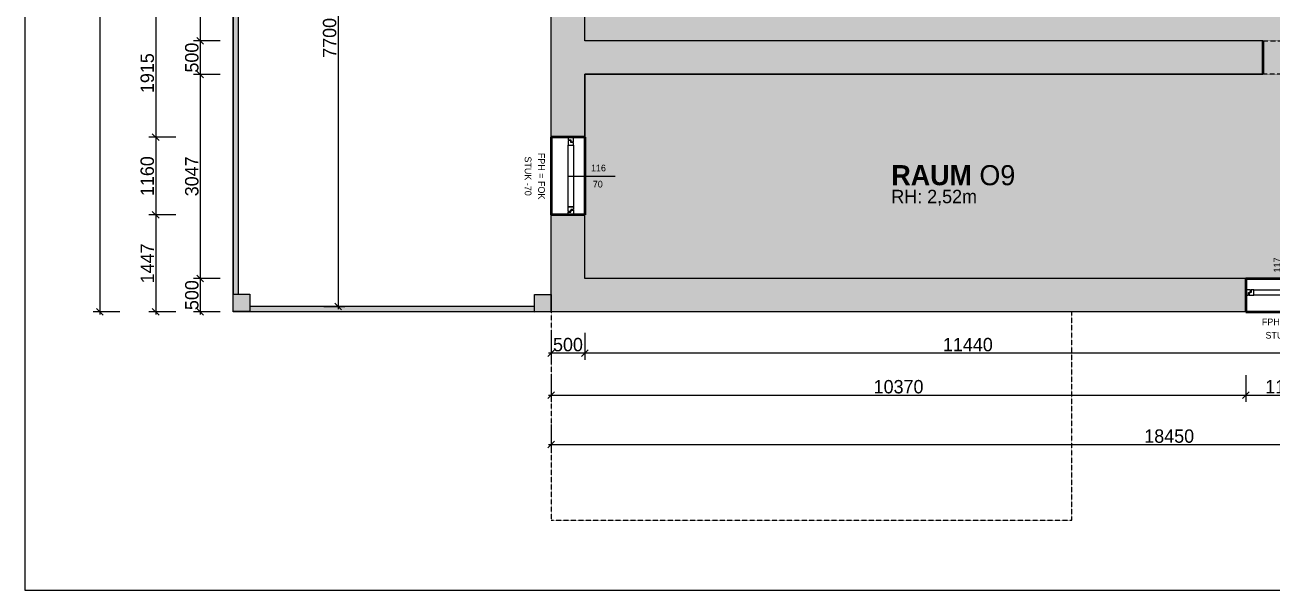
# Model space of a CAD drawing. Header units: metres. Extents: x 2773 to 296211, y -82189 to 61223.
# Drawn here: x 113861 to 132476, y -31770 to -23330 of the extents above; entities that cross this region are included whole.
import ezdxf
from ezdxf.enums import TextEntityAlignment as Align

# ---------------------------------------------------------------- set-up
doc = ezdxf.new("R2010")
doc.units = ezdxf.units.M
doc.header["$LTSCALE"] = 0.5
doc.header["$PDMODE"] = 3
doc.linetypes.add('DASHED2', pattern=[9.525, 6.35, -3.175])
doc.layers.add('-help', color=4, linetype='Continuous', plot=False)
doc.layers.add('KON_HL', color=4, linetype='Continuous', plot=False)
doc.layers.add('KON_05', color=5, linetype='Continuous', lineweight=50)
for name, color, linetype in [('KON_050', 5, 'Continuous'), ('KON_MASS', 1, 'Continuous'), ('KON_SCHRAFF', 1, 'Continuous'), ('KON_STRICHLINIE', 1, 'DASHED2'), ('KON_TEXT', 1, 'Continuous')]:
    doc.layers.add(name, color=color, linetype=linetype)
doc.styles.add('Arial Narrow 3 skalliert', font='ARIALN.TTF', dxfattribs={"height": 3})
doc.styles.add('Century_Gothic', font='GOTHIC.TTF')
doc.dimstyles.new('ISO-50 -IR', dxfattribs={"dimscale": 0.5, "dimtxt": 0.2, "dimasz": 0.225, "dimexe": 0.2, "dimexo": 0.1, "dimgap": 0.05, "dimtad": 1, "dimdec": 0, "dimlfac": 100, "dimdsep": 46, "dimtxsty": 'Century_Gothic', "dimblk": 'OBLIQUE', "dimcen": 2.5, "dimdle": 0.2, "dimadec": 1, "dimazin": 0, "dimtfac": 1, "dimtdec": 0, "dimtix": 1, "dimtmove": 2, "dimatfit": 3, "dimldrblk": 'ARCHTICK', "dimfxl": 0.25, "dimfxlon": 1, "dimarcsym": 0})
doc.dimstyles.new('M - 20 - HTL HALLSTATT$0', dxfattribs={"dimscale": 200, "dimtxt": 1.5, "dimasz": 0.5, "dimexe": 0.5, "dimexo": 0.2, "dimgap": 0.1, "dimtad": 1, "dimdec": 1, "dimdsep": 46, "dimtxsty": 'Century_Gothic', "dimblk": 'OBLIQUE', "dimcen": 0, "dimdle": 0.2, "dimclrd": 256, "dimclre": 256, "dimclrt": 256, "dimadec": 1, "dimazin": 0, "dimtfac": 1, "dimtdec": 1, "dimtix": 1, "dimtofl": 0, "dimtmove": 2, "dimatfit": 3, "dimldrblk": 'DOT', "dimfxl": 1.5, "dimfxlon": 1, "dimlwd": -1, "dimlwe": -1, "dimarcsym": 0})

# ---------------------------------------------------------------- blocks, each defined once
blk = doc.blocks.new('fen')
for points in [[(-0.04, -0.07), (0, -0.07), (0, 0), (-0.08, 0), (-0.08, -0.04), (-0.04, -0.04)], [(-0.04, -0.05), (-0.08, -0.05), (-0.08, -0.12), (0, -0.12), (0, -0.08), (-0.04, -0.08)]]:
    blk.add_lwpolyline(points, close=True)
blk = doc.blocks.new('*D423')
at = {"layer": 'Defpoints', "color": 0, "transparency": 16777216}
for p in [(0, 0), (1.17, 0), (1.17, 0)]:
    blk.add_point(p, dxfattribs=at)
at = {"color": 0, "transparency": 16777216, "insert": (0.465, 0.45), "char_height": 0.1, "attachment_point": 5, "rotation": 90, "style": 'Century_Gothic'}
blk.add_mtext('117', dxfattribs=at)
blk = doc.blocks.new('_ArchTick')
at = {"color": 0, "linetype": 'Continuous', "const_width": 0.15}
blk.add_lwpolyline([(-0.5, -0.5), (0.5, 0.5)], dxfattribs=at)
blk = doc.blocks.new('_None')
blk = doc.blocks.new('*D439')
at = {"layer": 'Defpoints', "color": 0, "transparency": 16777216}
for p in [(1.16, 0), (1.16, 0), (0, 0)]:
    blk.add_point(p, dxfattribs=at)
at = {"color": 0, "transparency": 16777216, "insert": (0.46, 0.45), "char_height": 0.1, "attachment_point": 5, "rotation": 90, "style": 'Century_Gothic'}
blk.add_mtext('116', dxfattribs=at)
blk = doc.blocks.new('_Oblique')
at = {"color": 0, "linetype": 'ByBlock', "lineweight": -2}
blk.add_line((-0.5, -0.5), (0.5, 0.5), dxfattribs=at)
blk = doc.blocks.new('*D556')
at = {"layer": 'Defpoints', "color": 0, "transparency": 16777216}
for p in [(122216, -27115), (133656, -27115), (122216, -28230)]:
    blk.add_point(p, dxfattribs=at)
at = {"layer": 'KON_MASS', "transparency": 16777216}
for p, q in [((122216, -27930), (122216, -28330)), ((133656, -27930), (133656, -28330)), ((133696, -28230), (122176, -28230))]:
    blk.add_line(p, q, dxfattribs=at)
at = {"layer": 'KON_MASS', "transparency": 16777216, "xscale": 100, "yscale": 100, "zscale": 100, "rotation": 180}
blk.add_blockref('_Oblique', (122216, -28230), dxfattribs=at)
at = {"layer": 'KON_MASS', "transparency": 16777216, "xscale": 100, "yscale": 100, "zscale": 100}
blk.add_blockref('_Oblique', (133656, -28230), dxfattribs=at)
at = {"layer": 'KON_MASS', "transparency": 16777216, "insert": (127936, -28105), "char_height": 200, "attachment_point": 5, "style": 'Century_Gothic'}
blk.add_mtext('11440', dxfattribs=at)
blk = doc.blocks.new('_Dot')
at = {"color": 0, "linetype": 'ByBlock', "lineweight": -2}
blk.add_line((-0.5, 0), (-1, 0), dxfattribs=at)
at = {"color": 0, "linetype": 'ByBlock', "const_width": 0.5}
blk.add_lwpolyline([(-0.25, 0, 1), (0.25, 0, 1)], format="xyb", close=True, dxfattribs=at)
blk = doc.blocks.new('*D557')
at = {"layer": 'Defpoints', "color": 0, "transparency": 16777216}
for p in [(121716, -27115), (122216, -27115), (121716, -28230)]:
    blk.add_point(p, dxfattribs=at)
at = {"layer": 'KON_MASS', "transparency": 16777216}
for p, q in [((121716, -27930), (121716, -28330)), ((122216, -27930), (122216, -28330)), ((122256, -28230), (121676, -28230))]:
    blk.add_line(p, q, dxfattribs=at)
at = {"layer": 'KON_MASS', "transparency": 16777216, "xscale": 100, "yscale": 100, "zscale": 100, "rotation": 180}
blk.add_blockref('_Oblique', (121716, -28230), dxfattribs=at)
at = {"layer": 'KON_MASS', "transparency": 16777216, "xscale": 100, "yscale": 100, "zscale": 100}
blk.add_blockref('_Oblique', (122216, -28230), dxfattribs=at)
at = {"layer": 'KON_MASS', "transparency": 16777216, "insert": (121966, -28105), "char_height": 200, "attachment_point": 5, "style": 'Century_Gothic'}
blk.add_mtext('500', dxfattribs=at)
blk = doc.blocks.new('*D558')
at = {"layer": 'Defpoints', "color": 0, "transparency": 16777216}
for p in [(121716, -27615), (132086, -27615), (132086, -28859)]:
    blk.add_point(p, dxfattribs=at)
at = {"layer": 'KON_MASS', "transparency": 16777216}
for p, q in [((121716, -28559), (121716, -28959)), ((132086, -28559), (132086, -28959)), ((121676, -28859), (132126, -28859))]:
    blk.add_line(p, q, dxfattribs=at)
at = {"layer": 'KON_MASS', "transparency": 16777216, "xscale": 100, "yscale": 100, "zscale": 100, "rotation": 180}
blk.add_blockref('_Oblique', (121716, -28859), dxfattribs=at)
at = {"layer": 'KON_MASS', "transparency": 16777216, "xscale": 100, "yscale": 100, "zscale": 100}
blk.add_blockref('_Oblique', (132086, -28859), dxfattribs=at)
at = {"layer": 'KON_MASS', "transparency": 16777216, "insert": (126901, -28734), "char_height": 200, "attachment_point": 5, "style": 'Century_Gothic'}
blk.add_mtext('10370', dxfattribs=at)
blk = doc.blocks.new('*D559')
at = {"layer": 'Defpoints', "color": 0, "transparency": 16777216}
for p in [(132086, -27615), (133256, -27615), (133256, -28859)]:
    blk.add_point(p, dxfattribs=at)
at = {"layer": 'KON_MASS', "transparency": 16777216}
for p, q in [((132086, -28559), (132086, -28959)), ((133256, -28559), (133256, -28959)), ((132046, -28859), (133296, -28859))]:
    blk.add_line(p, q, dxfattribs=at)
at = {"layer": 'KON_MASS', "transparency": 16777216, "xscale": 100, "yscale": 100, "zscale": 100, "rotation": 180}
blk.add_blockref('_Oblique', (132086, -28859), dxfattribs=at)
at = {"layer": 'KON_MASS', "transparency": 16777216, "xscale": 100, "yscale": 100, "zscale": 100}
blk.add_blockref('_Oblique', (133256, -28859), dxfattribs=at)
at = {"layer": 'KON_MASS', "transparency": 16777216, "insert": (132671, -28734), "char_height": 200, "attachment_point": 5, "style": 'Century_Gothic'}
blk.add_mtext('1170', dxfattribs=at)
blk = doc.blocks.new('*D563')
at = {"layer": 'Defpoints', "color": 0, "transparency": 16777216}
for p in [(121716, -27615), (140166, -27615), (140166, -29597)]:
    blk.add_point(p, dxfattribs=at)
at = {"layer": 'KON_MASS', "transparency": 16777216}
for p, q in [((121716, -29297), (121716, -29697)), ((140166, -29297), (140166, -29697)), ((121676, -29597), (140206, -29597))]:
    blk.add_line(p, q, dxfattribs=at)
at = {"layer": 'KON_MASS', "transparency": 16777216, "xscale": 100, "yscale": 100, "zscale": 100, "rotation": 180}
blk.add_blockref('_Oblique', (121716, -29597), dxfattribs=at)
at = {"layer": 'KON_MASS', "transparency": 16777216, "xscale": 100, "yscale": 100, "zscale": 100}
blk.add_blockref('_Oblique', (140166, -29597), dxfattribs=at)
at = {"layer": 'KON_MASS', "transparency": 16777216, "insert": (130941, -29472), "char_height": 200, "attachment_point": 5, "style": 'Century_Gothic'}
blk.add_mtext('18450', dxfattribs=at)
blk = doc.blocks.new('*D567')
at = {"layer": 'Defpoints', "color": 0, "transparency": 16777216}
for p in [(117536, -19446), (116477, -23568), (117536, -23568)]:
    blk.add_point(p, dxfattribs=at)
at = {"layer": 'KON_MASS', "transparency": 16777216}
for p, q in [((116777, -19446), (116377, -19446)), ((116477, -19406), (116477, -23608)), ((116777, -23568), (116377, -23568))]:
    blk.add_line(p, q, dxfattribs=at)
at = {"layer": 'KON_MASS', "transparency": 16777216, "xscale": 100, "yscale": 100, "zscale": 100}
for p, rotation in [((116477, -19446), 90), ((116477, -23568), 270)]:
    blk.add_blockref('_Oblique', p, dxfattribs=dict(at, rotation=rotation))
at = {"layer": 'KON_MASS', "transparency": 16777216, "insert": (116352, -21507), "char_height": 200, "attachment_point": 5, "rotation": 90, "style": 'Century_Gothic'}
blk.add_mtext('4121.6', dxfattribs=at)
blk = doc.blocks.new('*D568')
at = {"layer": 'Defpoints', "color": 0, "transparency": 16777216}
for p in [(117536, -23568), (116477, -24068), (117536, -24068)]:
    blk.add_point(p, dxfattribs=at)
at = {"layer": 'KON_MASS', "transparency": 16777216}
for p, q in [((116777, -23568), (116377, -23568)), ((116477, -23528), (116477, -24108)), ((116777, -24068), (116377, -24068))]:
    blk.add_line(p, q, dxfattribs=at)
at = {"layer": 'KON_MASS', "transparency": 16777216, "xscale": 100, "yscale": 100, "zscale": 100}
for p, rotation in [((116477, -23568), 90), ((116477, -24068), 270)]:
    blk.add_blockref('_Oblique', p, dxfattribs=dict(at, rotation=rotation))
at = {"layer": 'KON_MASS', "transparency": 16777216, "insert": (116352, -23818), "char_height": 200, "attachment_point": 5, "rotation": 90, "style": 'Century_Gothic'}
blk.add_mtext('500', dxfattribs=at)
blk = doc.blocks.new('*D569')
at = {"layer": 'Defpoints', "color": 0, "transparency": 16777216}
for p in [(117536, -24068), (116477, -27115), (117536, -27115)]:
    blk.add_point(p, dxfattribs=at)
at = {"layer": 'KON_MASS', "transparency": 16777216}
for p, q in [((116777, -24068), (116377, -24068)), ((116477, -24028), (116477, -27155)), ((116777, -27115), (116377, -27115))]:
    blk.add_line(p, q, dxfattribs=at)
at = {"layer": 'KON_MASS', "transparency": 16777216, "xscale": 100, "yscale": 100, "zscale": 100}
for p, rotation in [((116477, -24068), 90), ((116477, -27115), 270)]:
    blk.add_blockref('_Oblique', p, dxfattribs=dict(at, rotation=rotation))
at = {"layer": 'KON_MASS', "transparency": 16777216, "insert": (116352, -25591), "char_height": 200, "attachment_point": 5, "rotation": 90, "style": 'Century_Gothic'}
blk.add_mtext('3047', dxfattribs=at)
blk = doc.blocks.new('*D570')
at = {"layer": 'Defpoints', "color": 0, "transparency": 16777216}
for p in [(117536, -27115), (116477, -27615), (117036, -27615)]:
    blk.add_point(p, dxfattribs=at)
at = {"layer": 'KON_MASS', "transparency": 16777216}
for p, q in [((116777, -27115), (116377, -27115)), ((116477, -27075), (116477, -27655)), ((116777, -27615), (116377, -27615))]:
    blk.add_line(p, q, dxfattribs=at)
at = {"layer": 'KON_MASS', "transparency": 16777216, "xscale": 100, "yscale": 100, "zscale": 100}
for p, rotation in [((116477, -27115), 90), ((116477, -27615), 270)]:
    blk.add_blockref('_Oblique', p, dxfattribs=dict(at, rotation=rotation))
at = {"layer": 'KON_MASS', "transparency": 16777216, "insert": (116352, -27365), "char_height": 200, "attachment_point": 5, "rotation": 90, "style": 'Century_Gothic'}
blk.add_mtext('500', dxfattribs=at)
blk = doc.blocks.new('*D577')
at = {"layer": 'Defpoints', "color": 0, "transparency": 16777216}
for p in [(117536, -23092), (115812, -25008), (117536, -25008)]:
    blk.add_point(p, dxfattribs=at)
at = {"layer": 'KON_MASS', "transparency": 16777216}
for p, q in [((115812, -23052), (115812, -25048)), ((116112, -23092), (115712, -23092)), ((116112, -25008), (115712, -25008))]:
    blk.add_line(p, q, dxfattribs=at)
at = {"layer": 'KON_MASS', "transparency": 16777216, "xscale": 100, "yscale": 100, "zscale": 100}
for p, rotation in [((115812, -23092), 90), ((115812, -25008), 270)]:
    blk.add_blockref('_Oblique', p, dxfattribs=dict(at, rotation=rotation))
at = {"layer": 'KON_MASS', "transparency": 16777216, "insert": (115687, -24050), "char_height": 200, "width": 1162.98, "attachment_point": 5, "rotation": 90, "style": 'Century_Gothic'}
blk.add_mtext('1915', dxfattribs=at)
blk = doc.blocks.new('*D578')
at = {"layer": 'Defpoints', "color": 0, "transparency": 16777216}
for p in [(117536, -25008), (115812, -26168), (117536, -26168)]:
    blk.add_point(p, dxfattribs=at)
at = {"layer": 'KON_MASS', "transparency": 16777216}
for p, q in [((116112, -25008), (115712, -25008)), ((115812, -24968), (115812, -26208)), ((116112, -26168), (115712, -26168))]:
    blk.add_line(p, q, dxfattribs=at)
at = {"layer": 'KON_MASS', "transparency": 16777216, "xscale": 100, "yscale": 100, "zscale": 100}
for p, rotation in [((115812, -25008), 90), ((115812, -26168), 270)]:
    blk.add_blockref('_Oblique', p, dxfattribs=dict(at, rotation=rotation))
at = {"layer": 'KON_MASS', "transparency": 16777216, "insert": (115687, -25588), "char_height": 200, "attachment_point": 5, "rotation": 90, "style": 'Century_Gothic'}
blk.add_mtext('1160', dxfattribs=at)
blk = doc.blocks.new('*D579')
at = {"layer": 'Defpoints', "color": 0, "transparency": 16777216}
for p in [(117536, -26168), (115812, -27615), (117036, -27615)]:
    blk.add_point(p, dxfattribs=at)
at = {"layer": 'KON_MASS', "transparency": 16777216}
for p, q in [((116112, -26168), (115712, -26168)), ((115812, -26128), (115812, -27655)), ((116112, -27615), (115712, -27615))]:
    blk.add_line(p, q, dxfattribs=at)
at = {"layer": 'KON_MASS', "transparency": 16777216, "xscale": 100, "yscale": 100, "zscale": 100}
for p, rotation in [((115812, -26168), 90), ((115812, -27615), 270)]:
    blk.add_blockref('_Oblique', p, dxfattribs=dict(at, rotation=rotation))
at = {"layer": 'KON_MASS', "transparency": 16777216, "insert": (115687, -26891), "char_height": 200, "attachment_point": 5, "rotation": 90, "style": 'Century_Gothic'}
blk.add_mtext('1447', dxfattribs=at)
blk = doc.blocks.new('*D580')
at = {"layer": 'Defpoints', "color": 0, "transparency": 16777216}
for p in [(117036, -14495), (114979, -27615), (117036, -27615)]:
    blk.add_point(p, dxfattribs=at)
at = {"layer": 'KON_MASS', "transparency": 16777216}
for p, q in [((115279, -14495), (114879, -14495)), ((114979, -14455), (114979, -27655)), ((115279, -27615), (114879, -27615))]:
    blk.add_line(p, q, dxfattribs=at)
at = {"layer": 'KON_MASS', "transparency": 16777216, "xscale": 100, "yscale": 100, "zscale": 100}
for p, rotation in [((114979, -14495), 90), ((114979, -27615), 270)]:
    blk.add_blockref('_Oblique', p, dxfattribs=dict(at, rotation=rotation))
at = {"layer": 'KON_MASS', "transparency": 16777216, "insert": (114854, -21055), "char_height": 200, "attachment_point": 5, "rotation": 90, "style": 'Century_Gothic'}
blk.add_mtext('13120', dxfattribs=at)
blk = doc.blocks.new('*D609')
at = {"layer": 'Defpoints', "color": 0, "transparency": 16777216}
for p in [(118284, -19511), (118284, -27535), (118534, -27535)]:
    blk.add_point(p, dxfattribs=at)
at = {"layer": 'KON_MASS', "transparency": 16777216}
for p, q in [((118324, -19511), (118634, -19511)), ((118534, -19471), (118534, -27575)), ((118324, -27535), (118634, -27535))]:
    blk.add_line(p, q, dxfattribs=at)
at = {"layer": 'KON_MASS', "transparency": 16777216, "xscale": 100, "yscale": 100, "zscale": 100}
for p, rotation in [((118534, -19511), 90), ((118534, -27535), 270)]:
    blk.add_blockref('_Oblique', p, dxfattribs=dict(at, rotation=rotation))
at = {"layer": 'KON_MASS', "transparency": 16777216, "insert": (118409, -23523), "char_height": 200, "attachment_point": 5, "rotation": 90, "style": 'Century_Gothic'}
blk.add_mtext('7700', dxfattribs=at)
blk = doc.blocks.new('*U419')
blk.add_lwpolyline([(0.585, 0), (0.585, 0.7)])
blk.add_lwpolyline([(0.12, 0), (0.12, 0.08), (1.05, 0.08), (1.05, 0)], close=True)
at = {"rotation": 90}
blk.add_blockref('fen', (0, 0.08), dxfattribs=at)
at = {"xscale": -1, "rotation": 270}
blk.add_blockref('fen', (1.17, 0.08), dxfattribs=at)
at = {"style": 'Century_Gothic'}
blk.add_attdef('HÖHE', text='', height=0.1, rotation=90, dxfattribs=at).set_placement((0.705, 0.443), align=Align.MIDDLE_CENTER)
for tag, p in [('FPH', (0.585, -0.4)), ('STUK', (0.585, -0.6))]:
    blk.add_attdef(tag, text='', height=0.1, dxfattribs=at).set_placement(p, align=Align.MIDDLE_CENTER)
dim = blk.add_linear_dim(base=(1.17, 0), p1=(0, 0), p2=(1.17, 0), dimstyle='ISO-50 -IR', override={"dimblk1": 'None', "dimblk2": 'None', "dimsah": 1, "dimse1": 1, "dimse2": 1, "dimsd1": 1, "dimsd2": 1})
dim.commit()
dim.dimension.update_dxf_attribs({"geometry": '*D423', "text_midpoint": (0.465, 0.45), "dimtype": 160, "text_rotation": 90})
blk = doc.blocks.new('*U438')
blk.add_lwpolyline([(0.58, 0), (0.58, 0.7)])
blk.add_lwpolyline([(0.12, 0), (0.12, 0.08), (1.04, 0.08), (1.04, 0)], close=True)
at = {"rotation": 90.00000000000006}
blk.add_blockref('fen', (0, 0.08), dxfattribs=at)
at = {"xscale": -1, "rotation": 270.0000000000001}
blk.add_blockref('fen', (1.16, 0.08), dxfattribs=at)
at = {"style": 'Century_Gothic'}
blk.add_attdef('HÖHE', text='', height=0.1, rotation=90, dxfattribs=at).set_placement((0.7, 0.443), align=Align.MIDDLE_CENTER)
for tag, p in [('FPH', (0.58, -0.4)), ('STUK', (0.58, -0.6))]:
    blk.add_attdef(tag, text='', height=0.1, dxfattribs=at).set_placement(p, align=Align.MIDDLE_CENTER)
dim = blk.add_linear_dim(base=(1.16, 0), p1=(0, 0), p2=(1.16, 0), angle=0, dimstyle='ISO-50 -IR', override={"dimblk1": 'None', "dimblk2": 'None', "dimsah": 1, "dimse1": 1, "dimse2": 1, "dimsd1": 1, "dimsd2": 1})
dim.commit()
dim.dimension.update_dxf_attribs({"geometry": '*D439', "text_midpoint": (0.46, 0.45), "dimtype": 160, "text_rotation": 90})

msp = doc.modelspace()

# ---------------------------------------------------------------- hatches: boundary and pattern name
at = {"layer": 'KON_SCHRAFF', "true_color": 0x939598, "transparency": 33554602}
h = msp.add_hatch(color=252, dxfattribs=at)
h.dxf.hatch_style = 1
h.paths.add_polyline_path([(131016.21, -14494.55), (121716.21, -14494.55), (121716.21, -15594.55), (122216.21, -15594.55), (122216.21, -14994.55), (127086.21, -14994.55), (127266.21, -14994.55), (131016.21, -14994.55)])
h.paths.add_polyline_path([(133716.21, -14494.55), (132166.21, -14494.55), (132166.21, -14994.55), (132166.21, -18924.55), (131526.21, -18924.55), (131526.21, -19445.99), (132666.21, -19445.99), (132666.21, -14994.55), (133716.21, -14994.55)])
h.paths.add_polyline_path([(136486.21, -14494.55), (134346.21, -14494.55), (134346.21, -14994.55), (136486.21, -14994.55)])
h.paths.add_polyline_path([(140166.21, -14494.55), (137626.21, -14494.55), (137626.21, -14994.55), (139666.21, -14994.55), (139666.21, -18924.55), (138776.21, -18924.55), (138776.21, -19424.55), (140166.21, -19424.55)])
h.paths.add_polyline_path([(137846.21, -18924.55), (134156.21, -18924.55), (133656.21, -18924.55), (133656.21, -19424.55), (133656.21, -19727.05), (134156.21, -19727.05), (134156.21, -19424.55), (137846.21, -19424.55)])
h.paths.add_polyline_path([(134156.21, -23092.05), (133656.21, -23092.05), (133656.21, -23394.55), (133656.21, -27114.55), (133256.21, -27114.55), (133256.21, -27614.55), (136326.21, -27614.55), (136326.21, -27114.55), (134156.21, -27114.55), (134156.21, -23894.55)])
h.paths.add_polyline_path([(135676.21, -23394.55), (134156.21, -23394.55), (134156.21, -23894.55), (135676.21, -23894.55)], flags=17)
h.paths.add_polyline_path([(140166.21, -23394.55), (136756.21, -23394.55), (136756.21, -23894.55), (139666.21, -23894.55), (139666.21, -27114.55), (137496.21, -27114.55), (137496.21, -27614.55), (140166.21, -27614.55)])
h.paths.add_polyline_path([(132086.21, -27114.55), (130346.21, -27114.55), (122216.21, -27114.55), (122216.21, -26167.55), (121716.21, -26167.55), (121716.21, -27614.55), (130346.21, -27614.55), (132086.21, -27614.55)])
h.paths.add_polyline_path([(132336.21, -23567.55), (122216.21, -23567.55), (122216.21, -23092.05), (121716.21, -23092.05), (121716.21, -25007.55), (122216.21, -25007.55), (122216.21, -24067.55), (132336.21, -24067.55)])
h.paths.add_polyline_path([(122216.21, -18665.99), (121716.21, -18665.99), (121716.21, -19727.05), (122216.21, -19727.05), (122216.21, -19445.99), (122216.21, -19265.99)])
h.paths.add_polyline_path([(122216.21, -16594.55), (121716.21, -16594.55), (121716.21, -17665.99), (122216.21, -17665.99)])
at = {"layer": 'KON_SCHRAFF', "true_color": 0xc5b7aa, "transparency": 33554470}
h = msp.add_hatch(color=9, dxfattribs=at)
h.dxf.hatch_style = 1
h.paths.add_polyline_path([(132166.21, -14994.55), (127086.21, -14994.55), (122216.21, -14994.55), (122216.21, -19445.99), (122216.21, -23567.55), (132336.21, -23567.55), (132336.21, -24067.55), (122216.21, -24067.55), (122216.21, -27114.55), (133656.21, -27114.55), (133656.21, -24067.55), (133496.21, -24067.55), (133496.21, -23567.55), (133656.21, -23567.55), (133656.21, -18924.55), (139666.21, -18924.55), (139666.21, -14994.55), (132666.21, -14994.55), (132666.21, -19445.99), (131526.21, -19445.99), (131526.21, -18924.55), (132166.21, -18924.55)])
h.paths.add_polyline_path([(139666.21, -23894.55), (134156.21, -23894.55), (134156.21, -27114.55), (139666.21, -27114.55)], flags=17)
at = {"layer": 'KON_SCHRAFF', "true_color": 0xb5a392, "transparency": 33554613}
h = msp.add_hatch(color=253, dxfattribs=at)
h.dxf.hatch_style = 1
h.paths.add_polyline_path([(122216.21, -19265.99), (122216.21, -19445.99), (125626.21, -19445.99), (125626.21, -19265.99)])
h.paths.add_polyline_path([(127086.21, -19445.99), (127456.21, -19445.99), (127456.21, -18924.55), (127086.21, -18924.55)])
h.paths.add_polyline_path([(129896.21, -19445.99), (130266.21, -19445.99), (130266.21, -18924.55), (129896.21, -18924.55)])
h.paths.add_polyline_path([(127302.2, -21730.67), (128716.82, -21730.67), (128716.82, -21298.93), (127302.2, -21298.93)], flags=9)
h.paths.add_polyline_path([(126697.48, -21536.33), (128878.34, -21536.33), (128878.34, -20879.94), (126697.48, -20879.94)], flags=9)
h.paths.add_polyline_path([(136111.32, -26243.21), (137525.94, -26243.21), (137525.94, -25811.46), (136111.32, -25811.46)], flags=9)
h.paths.add_polyline_path([(136073.61, -26033.21), (138128.23, -26033.21), (138128.23, -25376.82), (136073.61, -25376.82)], flags=9)
h.paths.add_polyline_path([(126717.86, -26108.44), (128132.47, -26108.44), (128132.47, -25676.69), (126717.86, -25676.69)], flags=9)
h.paths.add_polyline_path([(126680.15, -25898.44), (128734.77, -25898.44), (128734.77, -25242.05), (126680.15, -25242.05)], flags=9)
h.paths.add_polyline_path([(128830.35, -17232.68), (130244.97, -17232.68), (130244.97, -16800.94), (128830.35, -16800.94)], flags=9)
h.paths.add_polyline_path([(128792.64, -17022.69), (130847.26, -17022.69), (130847.26, -16366.3), (128792.64, -16366.3)], flags=9)
h.paths.add_polyline_path([(135416.73, -17232.68), (136831.34, -17232.68), (136831.34, -16800.94), (135416.73, -16800.94)], flags=9)
h.paths.add_polyline_path([(135379.02, -17022.69), (137433.64, -17022.69), (137433.64, -16366.3), (135379.02, -16366.3)], flags=9)
h = msp.add_hatch(color=253, dxfattribs=at)
h.dxf.hatch_style = 1
h.paths.add_polyline_path([(117216.21, -19431.24), (116966.21, -19431.24), (116966.21, -19690.3), (117216.21, -19690.3)])
h.paths.add_polyline_path([(121716.21, -19431.24), (121466.21, -19431.24), (121466.21, -19690.3), (121716.21, -19690.3)])
h.paths.add_polyline_path([(117216.21, -27348.49), (116966.21, -27348.49), (116966.21, -27607.55), (117216.21, -27607.55)])
h.paths.add_polyline_path([(121716.21, -27355.49), (121466.21, -27355.49), (121466.21, -27614.55), (121716.21, -27614.55)])
h.paths.add_polyline_path([(121466.21, -27534.55), (119035.14, -27534.55), (119035.14, -27610.54), (121466.21, -27614.55)])
h.paths.add_polyline_path([(119035.14, -27534.55), (117216.21, -27534.55), (117216.21, -27607.55), (119035.14, -27610.54)])
h.paths.add_polyline_path([(117046.21, -23092.05), (116966.21, -23092.05), (116966.21, -27348.49), (117046.21, -27348.49)])
h.paths.add_polyline_path([(117046.21, -19690.3), (116966.21, -19690.3), (116966.21, -19890.3), (117046.21, -19890.3)])

# ---------------------------------------------------------------- linework, layer by layer
at = {"layer": '-help'}
msp.add_lwpolyline([(146936.79, -10906.62), (113860.52, -10906.62), (113860.52, -31770.04), (146936.79, -31770.04)], close=True, dxfattribs=at)
at = {"layer": 'KON_05'}
for points in [[(132336.21, -23567.55), (132336.21, -24067.55)], [(122216.21, -25007.55), (121716.21, -25007.55)], [(121716.21, -25007.55), (121716.21, -26167.55)], [(122216.21, -25007.55), (122216.21, -26167.55)], [(122216.21, -26167.55), (121716.21, -26167.55)], [(132086.21, -27114.55), (132086.21, -27614.55)], [(132086.21, -27114.55), (133656.21, -27114.55)], [(132086.21, -27614.55), (133256.21, -27614.55)]]:
    msp.add_lwpolyline(points, dxfattribs=at)
at = {"layer": 'KON_050'}
for points in [[(121716.21, -25007.55), (121716.21, -18665.99)], [(122216.21, -23567.55), (122216.21, -23047.05)], [(132336.21, -23567.55), (122216.21, -23567.55)], [(122216.21, -24067.55), (132336.21, -24067.55)], [(122216.21, -25007.55), (122216.21, -24067.55)], [(130346.21, -27614.55), (121716.21, -27614.55), (121716.21, -26167.55)], [(130346.21, -27114.55), (122216.21, -27114.55), (122216.21, -26167.55)], [(132086.21, -27114.55), (130346.21, -27114.55)], [(117216.21, -27607.55), (121466.21, -27614.55), (121466.21, -27534.55), (117216.21, -27534.55)], [(132086.21, -27614.55), (130346.21, -27614.55)]]:
    msp.add_lwpolyline(points, dxfattribs=at)
for points in [[(116966.21, -27348.49), (117046.21, -27348.49), (117046.21, -23092.05), (116966.21, -23092.05)], [(116966.21, -27348.49), (117216.21, -27348.49), (117216.21, -27607.55), (116966.21, -27607.55)], [(121466.21, -27355.49), (121716.21, -27355.49), (121716.21, -27614.55), (121466.21, -27614.55)]]:
    msp.add_lwpolyline(points, close=True, dxfattribs=at)
at = {"layer": 'KON_HL'}
for points in [[(121716.21, -27614.55), (116966.21, -27614.55), (116966.21, -27607.55), (116966.21, -19431.24), (121716.21, -19431.24)], [(132336.21, -23567.55), (122216.21, -23567.55)], [(132336.21, -24067.55), (132336.21, -23567.55)], [(122216.21, -24067.55), (122216.21, -25007.55), (121716.21, -25007.55)], [(132336.21, -24067.55), (122216.21, -24067.55)], [(121716.21, -26167.55), (122216.21, -26167.55)], [(132086.21, -27611.51), (132086.21, -27114.55)]]:
    msp.add_lwpolyline(points, dxfattribs=at)
at = {"layer": 'KON_STRICHLINIE'}
msp.add_lwpolyline([(132336.21, -23567.55), (133496.21, -23567.55), (133496.21, -24067.55), (132336.21, -24067.55)], close=True, dxfattribs=at)
msp.add_lwpolyline([(121716.21, -27614.55), (121716.21, -30724.55), (129486.21, -30724.55), (129486.21, -27614.55)], dxfattribs=at)

# ---------------------------------------------------------------- block references
at = {"layer": 'KON_MASS'}
ref = msp.add_blockref('*U438', (121971.21, -25007.55), dxfattribs=dict(at, xscale=1000, yscale=1000, zscale=1000, rotation=270))
ref.add_attrib('FPH', 'FPH = FOK', dxfattribs={"layer": '0', "height": 100, "rotation": 270, "style": 'Century_Gothic'}).set_placement((121571.21, -25587.55), align=Align.MIDDLE_CENTER)
ref.add_attrib('STUK', 'STUK -70', dxfattribs={"layer": '0', "height": 100, "rotation": 270, "style": 'Century_Gothic'}).set_placement((121371.21, -25587.55), align=Align.MIDDLE_CENTER)
ref.add_attrib('HÖHE', '70', dxfattribs={"layer": '0', "height": 100, "rotation": 360, "style": 'Century_Gothic'}).set_placement((122411.01, -25707.55), align=Align.MIDDLE_CENTER)
at = {"layer": 'KON_MASS', "xscale": 1000, "yscale": 1000, "zscale": 1000}
msp.add_blockref('*U419', (132086.21, -27364.55), dxfattribs=at).add_auto_attribs({'FPH': 'FPH = FOK', 'STUK': 'STUK -90', 'HÖHE': '90'})

# ---------------------------------------------------------------- texts
at = {"layer": 'KON_TEXT', "width": 3182.4376, "attachment_point": 1, "style": 'Arial Narrow 3 skalliert'}
for s, insert, char_height in [('{\\fCentury Gothic|b1|i0|c0|p34;RAUM\\fCentury Gothic|b0|i0|c0|p34; O9}', (126793.28, -25423.92), 300), ('{\\fCentury Gothic|b0|i0|c0|p34;RH: 2,52m}', (126793.28, -25792.09), 200)]:
    msp.add_mtext(s, dxfattribs=dict(at, insert=insert, char_height=char_height))

# ---------------------------------------------------------------- dimensions: what is measured, and where the dimension line sits
at = {"layer": 'KON_MASS'}
for base, p1, p2, picture, middle in [((114979.32, -27614.55), (117035.65, -14494.55), (117035.65, -27614.55), '*D580', (114854.29, -21054.55)), ((116477.24, -23567.55), (117535.65, -19445.99), (117535.65, -23567.55), '*D567', (116352.21, -21506.77)), ((116477.24, -24067.55), (117535.65, -23567.55), (117535.65, -24067.55), '*D568', (116352.21, -23817.55)), ((116477.24, -27114.55), (117535.65, -24067.55), (117535.65, -27114.55), '*D569', (116352.21, -25591.05)), ((115812.45, -26167.55), (117535.65, -25007.55), (117535.65, -26167.55), '*D578', (115687.42, -25587.55)), ((115812.45, -27614.55), (117535.65, -26167.55), (117035.65, -27614.55), '*D579', (115687.42, -26891.05)), ((116477.24, -27614.55), (117535.65, -27114.55), (117035.65, -27614.55), '*D570', (116352.21, -27364.55))]:
    dim = msp.add_linear_dim(base=base, p1=p1, p2=p2, angle=90, dimstyle='M - 20 - HTL HALLSTATT$0', override={"dimtxt": 1}, dxfattribs=at)
    dim.commit()
    dim.dimension.update_dxf_attribs({"geometry": picture, "text_midpoint": middle})
for base, p1, p2, text, picture, middle in [((118533.78, -27534.55), (118283.78, -19511.24), (118283.78, -27534.55), '7700', '*D609', (118408.75, -23522.89)), ((115812.45, -25007.55), (117535.65, -23092.05), (117535.65, -25007.55), '1915', '*D577', (115687.42, -24049.8))]:
    dim = msp.add_linear_dim(base=base, p1=p1, p2=p2, angle=90, text=text, dimstyle='M - 20 - HTL HALLSTATT$0', override={"dimtxt": 1}, dxfattribs=at)
    dim.commit()
    dim.dimension.update_dxf_attribs({"geometry": picture, "text_midpoint": middle})
for base, p1, p2, picture, middle in [((121716.21, -28230.34), (122216.21, -27114.55), (121716.21, -27114.55), '*D557', (121966.21, -28105.31)), ((122216.21, -28230.34), (133656.21, -27114.55), (122216.21, -27114.55), '*D556', (127936.21, -28105.31)), ((132086.21, -28858.68), (121716.21, -27614.55), (132086.21, -27614.55), '*D558', (126901.21, -28733.65)), ((140166.21, -29597.24), (121716.21, -27614.55), (140166.21, -27614.55), '*D563', (130941.21, -29472.21)), ((133256.21, -28858.68), (132086.21, -27614.55), (133256.21, -27614.55), '*D559', (132671.21, -28733.65))]:
    dim = msp.add_linear_dim(base=base, p1=p1, p2=p2, dimstyle='M - 20 - HTL HALLSTATT$0', override={"dimtxt": 1}, dxfattribs=at)
    dim.commit()
    dim.dimension.update_dxf_attribs({"geometry": picture, "text_midpoint": middle})

doc.saveas('drawing.dxf')
